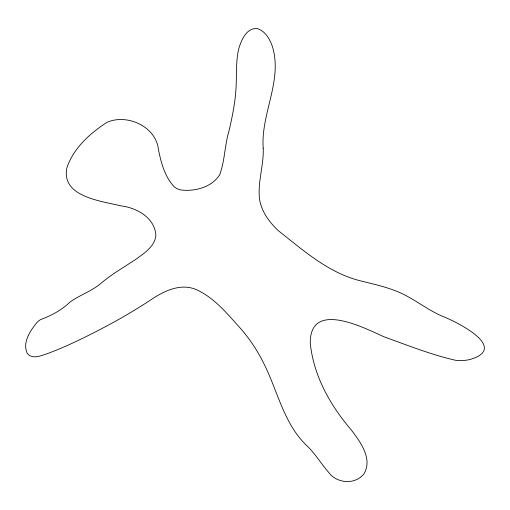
<?xml version="1.0" encoding="UTF-8"?>
<svg xmlns="http://www.w3.org/2000/svg" width="510" height="510" viewBox="0 0 510 510"><rect width="100%" height="100%" fill="white"/><g stroke="black" fill="none" stroke-linecap="round" stroke-linejoin="round"><path stroke-width="0.76" d="M263.205 148.13C263.963 165.253 257.48 181.942 259.539 199.059C261.362 211.42 269.172 221.863 277.912 230.354C302.978 250.066 328.115 272.646 359.76 280.659C374.028 284.274 388.594 287.296 402.007 293.569C415.746 300.173 427.788 309.812 441.762 315.996C455.825 321.37 509.955 347.871 469.825 359.55A41.208 37.351 -24.6 0 1 456.628 360.506C431.753 355.011 407.764 345.308 383.775 336.721C363.483 327.535 309.921 299.912 310.258 343.134C313.561 375.717 330.168 405.329 351.211 429.841C360.213 441.775 372.893 458.547 364.012 473.809C355.317 484.959 337.059 483.652 328.816 472.585C321.396 464.119 315.633 454.282 307.562 446.377C283.694 424.301 277.797 390.807 263.491 362.878C257.148 349.975 249.033 337.983 239.47 327.248C227.046 313.51 214.863 298.63 197.912 290.343C181.12 282.049 163.327 291.235 149.411 300.798C135.526 309.806 121.297 318.291 106.66 326.024A704.641 638.622 -24.6 0 1 92.316 333.495C77.883 340.814 63.202 347.699 48.048 353.398C41.737 355.393 32.449 359.913 27.291 353.475C22.077 342.541 30.332 330.633 37.09 322.307A17.034 15.44 -24.6 0 1 40.59 319.598C51.185 315.588 61.264 310.45 69.494 302.481C79.541 294.958 91.966 291.216 101.484 282.91C112.245 273.749 124.657 266.87 136.317 258.972C144.47 253.056 154.67 246.477 155.888 235.537C155.021 217.834 136.565 207.602 120.647 205.842C101.082 200.921 61.149 196.834 66.829 168.013C73.274 148.397 89.951 133.32 106.877 122.4C126.984 113.347 156.066 126.499 158.444 149.57C161.09 162.735 164.838 176.849 174.267 186.845A16.594 15.039 -24.6 0 0 180.317 189.873C194.418 191.849 211.631 187.438 219.638 174.853C224.916 160.924 224.585 145.516 228.933 131.248C232.471 115.91 235.722 100.393 236.168 84.603C236.736 72.433 235.869 60.033 238.935 48.125C241.447 39.767 246.668 27.77 257.097 28.541C265.13 30.804 269.713 38.945 272.334 46.295C282.954 80.561 260.661 113.692 263.205 148.13"/></g></svg>
